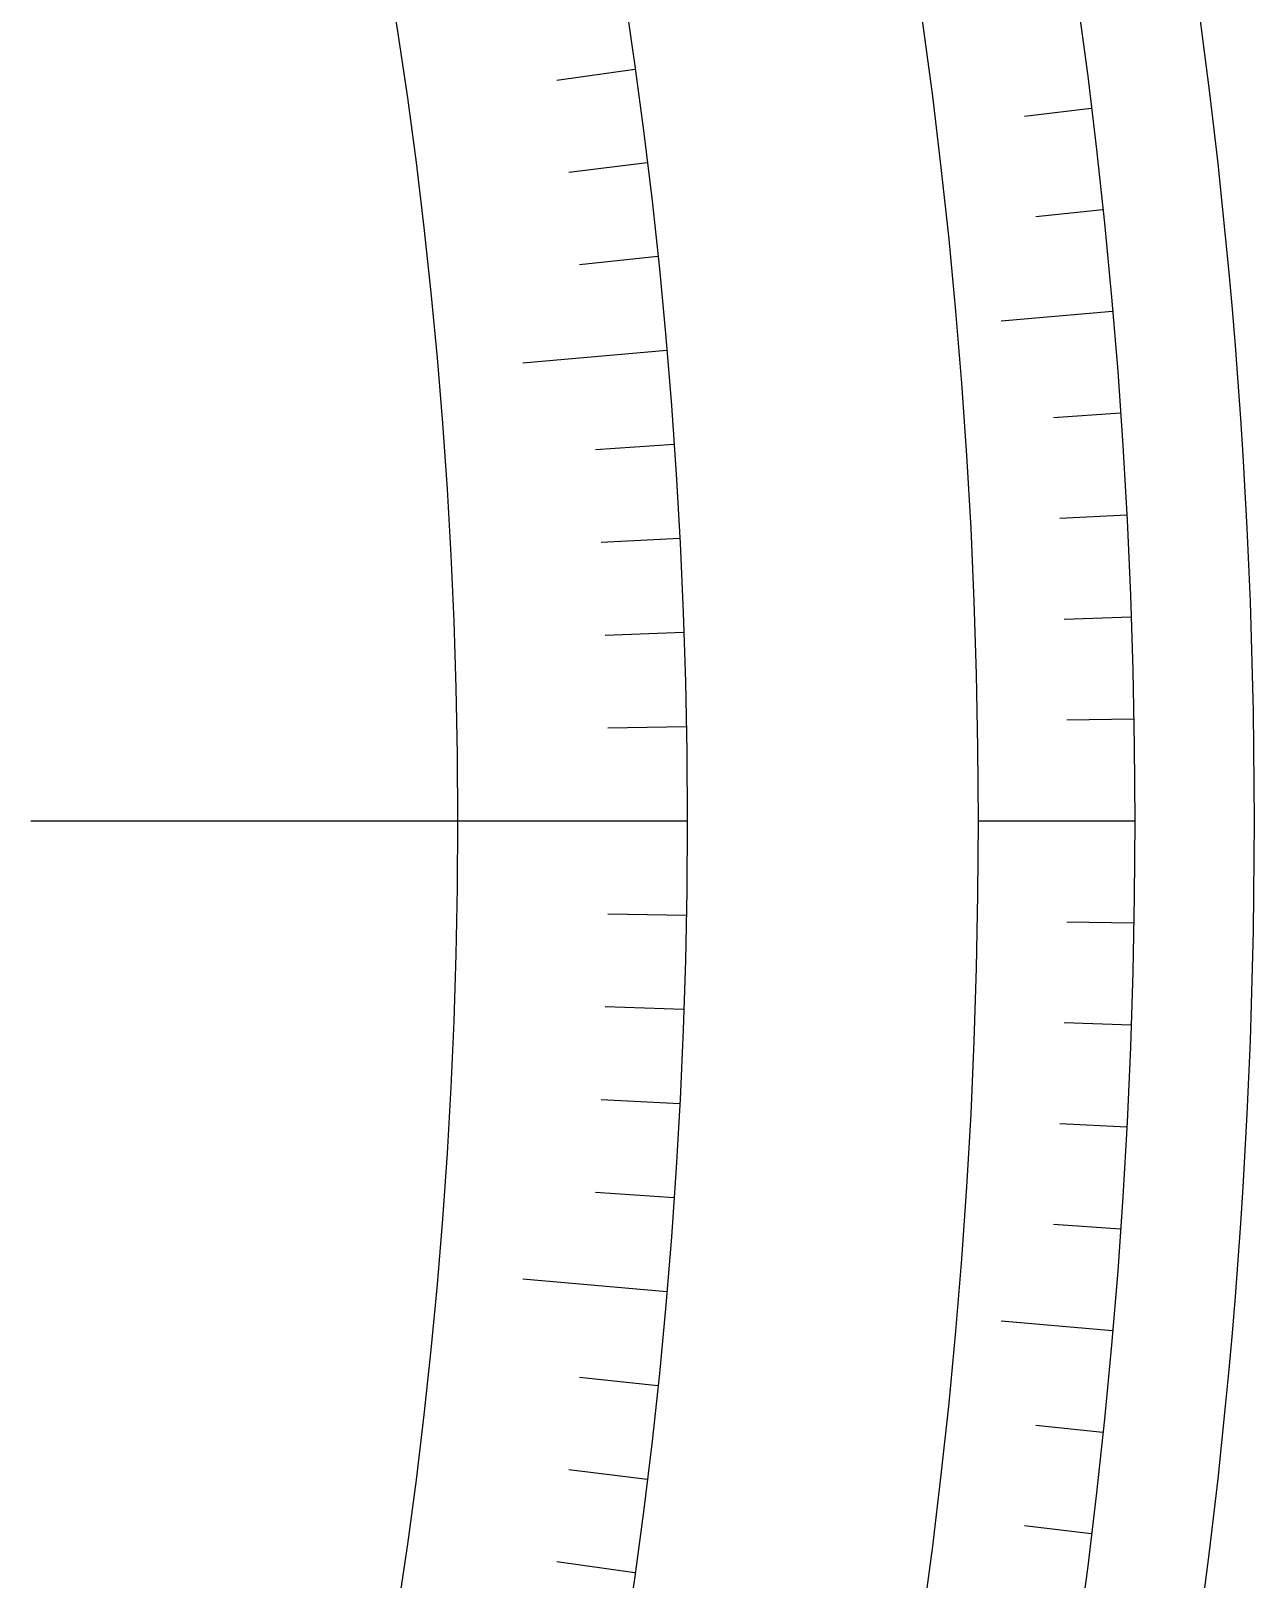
# Model space of a CAD drawing. Header units: millimetres. Extents: x -82 to 82, y -82 to 107.
# Drawn here: x 65.59 to 82.5, y -10.48 to 10.92 of the extents above; entities that cross this region are included whole.
import ezdxf

# ---------------------------------------------------------------- set-up
doc = ezdxf.new("R2010")
doc.units = ezdxf.units.MM
for name, color, linetype in [('CUT_OUTER', 1, 'Continuous'), ('ENGRAVE', 7, 'Continuous'), ('ENGRAVE_FINE', 8, 'Continuous')]:
    doc.layers.add(name, color=color, linetype=linetype)

msp = doc.modelspace()

# ---------------------------------------------------------------- linework, layer by layer
at = {"layer": 'CUT_OUTER'}
msp.add_lwpolyline([(81.7495, 11.1029), (81.8161, 10.6011), (81.8796, 10.0989), (81.94, 9.5963), (81.9973, 9.0933), (82.0516, 8.59), (82.1027, 8.0864), (82.1508, 7.5825), (82.1958, 7.0783), (82.2377, 6.5738), (82.2765, 6.0691), (82.3122, 5.5641), (82.3447, 5.059), (82.3742, 4.5536), (82.4006, 4.0481), (82.4239, 3.5424), (82.4441, 3.0366), (82.4612, 2.5307), (82.4752, 2.0247), (82.486, 1.5186), (82.4938, 1.0124), (82.4984, 0.5062), (82.5, 0), (82.4984, -0.5062), (82.4938, -1.0124), (82.486, -1.5186), (82.4752, -2.0247), (82.4612, -2.5307), (82.4441, -3.0366), (82.4239, -3.5424), (82.4006, -4.0481), (82.3742, -4.5536), (82.3447, -5.059), (82.3122, -5.5641), (82.2765, -6.0691), (82.2377, -6.5738), (82.1958, -7.0783), (82.1508, -7.5825), (82.1027, -8.0864), (82.0516, -8.59), (81.9973, -9.0933), (81.94, -9.5963), (81.8796, -10.0989), (81.8161, -10.6011)], dxfattribs=at)
at = {"layer": 'ENGRAVE'}
for points in [[(80.5423, 7.0465), (79.0014, 6.9117)], [(74.3784, 6.5073), (72.3895, 6.3333)], [(74.6625, 0), (65.5875, 0)], [(80.85, 0), (78.6844, 0)], [(74.3784, -6.5073), (72.3895, -6.3333)], [(80.5423, -7.0465), (79.0014, -6.9117)]]:
    msp.add_lwpolyline(points, dxfattribs=at)
for radius in [80.85, 80.85, 78.6844, 74.6625, 74.6625, 71.4862]:
    msp.add_circle((0, 0), radius, dxfattribs=at)
at = {"layer": 'ENGRAVE_FINE'}
for points in [[(73.9359, 10.391), (72.8575, 10.2395)], [(80.2474, 9.8531), (79.3261, 9.74)], [(74.106, 9.0991), (73.0251, 8.9664)], [(80.4071, 8.4511), (79.4841, 8.3541)], [(74.2535, 7.8044), (73.1705, 7.6905)], [(80.6531, 5.6398), (79.7272, 5.5751)], [(74.4806, 5.2082), (73.3943, 5.1322)], [(80.7392, 4.2314), (79.8123, 4.1828)], [(74.5602, 3.9075), (73.4727, 3.8505)], [(80.8007, 2.8216), (79.8732, 2.7892)], [(74.617, 2.6057), (73.5287, 2.5677)], [(74.6511, 1.303), (73.5623, 1.284)], [(80.8377, 1.411), (79.9097, 1.3948)], [(74.6511, -1.303), (73.5623, -1.284)], [(80.8377, -1.411), (79.9097, -1.3948)], [(74.617, -2.6057), (73.5287, -2.5677)], [(80.8007, -2.8216), (79.8732, -2.7892)], [(74.5602, -3.9075), (73.4727, -3.8505)], [(80.7392, -4.2314), (79.8123, -4.1828)], [(74.4806, -5.2082), (73.3943, -5.1322)], [(80.6531, -5.6398), (79.7272, -5.5751)], [(74.2535, -7.8044), (73.1705, -7.6905)], [(80.4071, -8.4511), (79.4841, -8.3541)], [(74.106, -9.0991), (73.0251, -8.9664)], [(80.2474, -9.8531), (79.3261, -9.74)], [(73.9359, -10.391), (72.8575, -10.2395)]]:
    msp.add_lwpolyline(points, dxfattribs=at)

doc.saveas('drawing.dxf')
